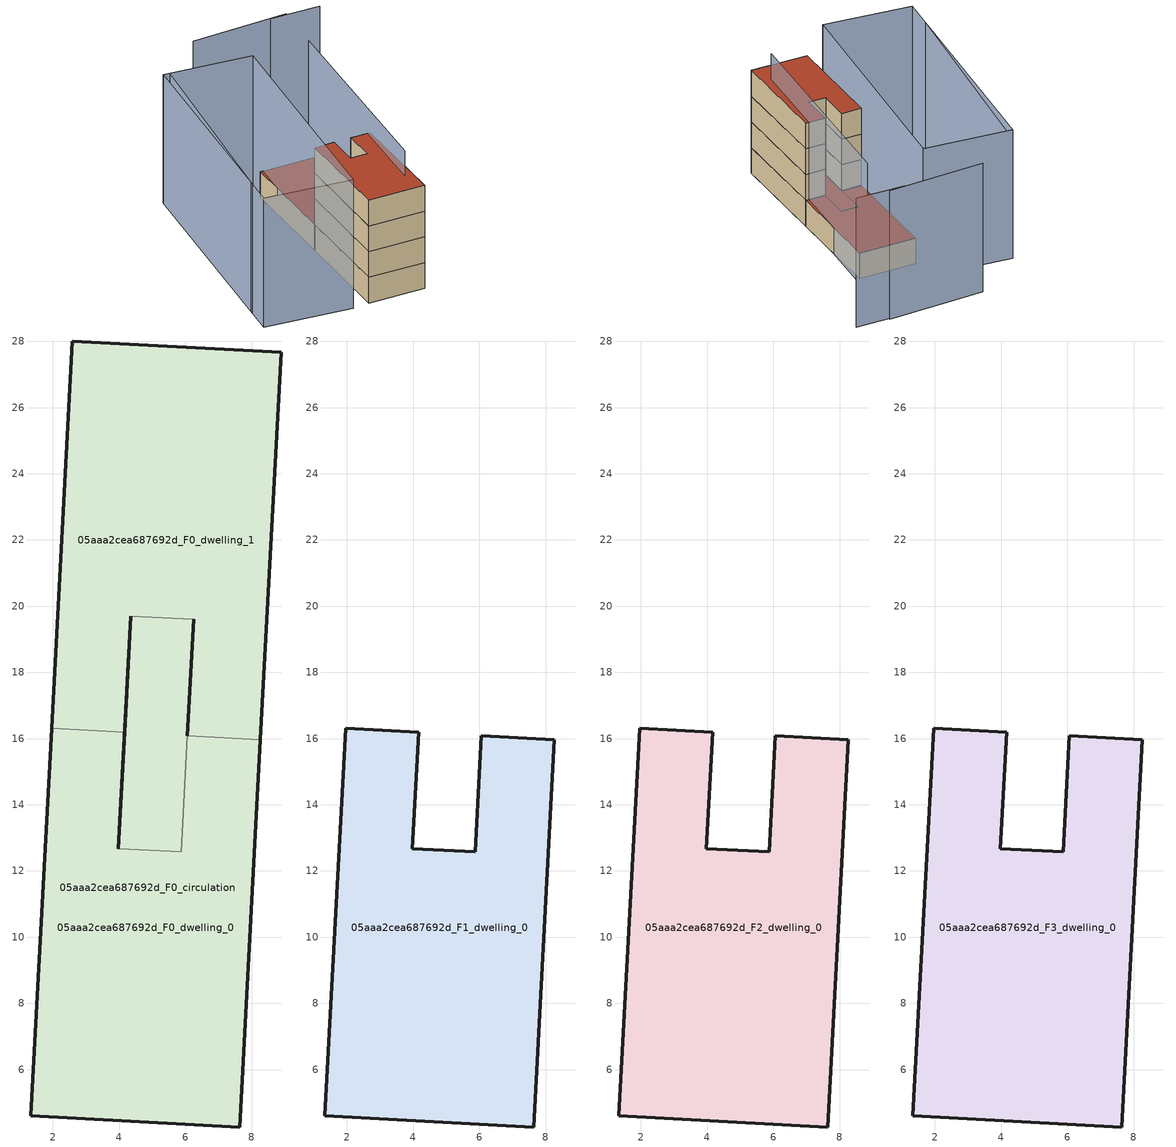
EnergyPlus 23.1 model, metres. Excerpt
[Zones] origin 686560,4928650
05aaa2cea687692d_F0_dwelling_0
 floor ground (EU_floor_Construction): 8.27,15.97 7.65,4.27 1.34,4.6 1.96,16.31 4.17,16.19 3.98,12.68 5.87,12.58 6.06,16.09 z0; 6.25,19.6 5.87,12.58 3.98,12.68 4.17,16.19 4.35,19.7 z0
 wall outside (EU_wall_Construction): 3.98,12.68 4.17,16.19 / 1.96,16.31 1.34,4.6 7.65,4.27 8.27,15.97 z0:3
 wall to 05aaa2cea687692d_F0_dwelling_1 (EU_wall_Construction): 8.27,15.97 6.06,16.09 / 4.17,16.19 1.96,16.31 z0:3
 wall to 05aaa2cea687692d_F0_circulation (EU_wall_Construction): 6.06,16.09 5.87,12.58 3.98,12.68 z0:3
 roof outside (EU_floor_Construction): 5.87,12.58 6.25,19.6 4.35,19.7 4.17,16.19 3.98,12.68 z3
05aaa2cea687692d_F0_dwelling_1
 floor ground (EU_floor_Construction): 6.25,19.6 5.87,12.58 3.98,12.68 4.17,16.19 4.35,19.7 z0; 8.89,27.67 8.27,15.97 6.06,16.09 6.25,19.6 4.35,19.7 4.17,16.19 1.96,16.31 2.58,28.01 z0
 wall outside (EU_wall_Construction): 4.17,16.19 4.35,19.7 / 6.25,19.6 6.06,16.09 / 8.27,15.97 8.89,27.67 2.58,28.01 1.96,16.31 z0:3
 wall to 05aaa2cea687692d_F0_circulation (EU_wall_Construction): 4.35,19.7 6.25,19.6 z0:3
 roof outside (EU_roof_Construction): 8.27,15.97 8.89,27.67 2.58,28.01 1.96,16.31 4.17,16.19 4.35,19.7 6.25,19.6 6.06,16.09 z3; 5.87,12.58 6.25,19.6 4.35,19.7 4.17,16.19 3.98,12.68 z3
05aaa2cea687692d_F0_circulation
 floor ground (EU_floor_Construction): 8.27,15.97 7.65,4.27 1.34,4.6 1.96,16.31 4.17,16.19 3.98,12.68 5.87,12.58 6.06,16.09 z0; 6.25,19.6 5.87,12.58 3.98,12.68 4.17,16.19 4.35,19.7 z0; 8.89,27.67 8.27,15.97 6.06,16.09 6.25,19.6 4.35,19.7 4.17,16.19 1.96,16.31 2.58,28.01 z0
 wall outside (EU_wall_Construction): 4.35,19.7 3.98,12.68 / 6.06,16.09 6.25,19.6 z0:3
 roof outside (EU_roof_Construction): 5.87,12.58 6.25,19.6 4.35,19.7 4.17,16.19 3.98,12.68 z3; 7.65,4.27 8.27,15.97 6.06,16.09 5.87,12.58 3.98,12.68 4.17,16.19 1.96,16.31 1.34,4.6 z3; 8.27,15.97 8.89,27.67 2.58,28.01 1.96,16.31 4.17,16.19 4.35,19.7 6.25,19.6 6.06,16.09 z3
05aaa2cea687692d_F1_dwelling_0
 floor to 05aaa2cea687692d_F0_dwelling_0 (EU_floor_Construction): 8.27,15.97 7.65,4.27 1.34,4.6 1.96,16.31 4.17,16.19 3.98,12.68 5.87,12.58 6.06,16.09 z3
 wall outside (EU_wall_Construction): 1.34,4.6 7.65,4.27 8.27,15.97 6.06,16.09 5.87,12.58 3.98,12.68 4.17,16.19 1.96,16.31 1.34,4.6 z3:6
05aaa2cea687692d_F2_dwelling_0
 floor to 05aaa2cea687692d_F1_dwelling_0 (EU_floor_Construction): 8.27,15.97 7.65,4.27 1.34,4.6 1.96,16.31 4.17,16.19 3.98,12.68 5.87,12.58 6.06,16.09 z6
 wall outside (EU_wall_Construction): 1.34,4.6 7.65,4.27 8.27,15.97 6.06,16.09 5.87,12.58 3.98,12.68 4.17,16.19 1.96,16.31 1.34,4.6 z6:9
05aaa2cea687692d_F3_dwelling_0
 floor to 05aaa2cea687692d_F2_dwelling_0 (EU_floor_Construction): 8.27,15.97 7.65,4.27 1.34,4.6 1.96,16.31 4.17,16.19 3.98,12.68 5.87,12.58 6.06,16.09 z9
 wall outside (EU_wall_Construction): 1.34,4.6 7.65,4.27 8.27,15.97 6.06,16.09 5.87,12.58 3.98,12.68 4.17,16.19 1.96,16.31 1.34,4.6 z9:12
 roof outside (EU_roof_Construction): 7.65,4.27 8.27,15.97 6.06,16.09 5.87,12.58 3.98,12.68 4.17,16.19 1.96,16.31 1.34,4.6 z12
shading: -5.7,31.85 -9.68,8.95 / 6.87,6.83 9.56,30.28 / 14.05,35.61 8.53,35.96 / 10.35,36.04 -0.41,36.19 / -10.1,5.95 -6.33,32.03 / -6.33,32.03 3.28,30.64 / 3.28,30.64 -0.5,4.56 / -0.5,4.56 -10.1,5.95 z0:15
[Building]
EU S2 Campaign: North Axis=0; Terrain=City; Solar Distribution=FullExterior
[Site:Location]
Bologna: Latitude=44.5; Longitude=11.25; Time Zone=1; Elevation=37
[SizingPeriod:WeatherFileDays]
AnnualSizingPeriod: Begin Month=1; Begin Day of Month=1; End Month=12; End Day of Month=31; Day of Week for Start Day=Monday; Use Weather File Daylight Saving Period=No; Use Weather File Rain and Snow Indicators=No
[MATERIAL]
EU_InternalMass_Material: Roughness=MediumRough; Thickness=0.1; Conductivity=1; Density=1800; Specific Heat=900; Thermal Absorptance=0.9; Solar Absorptance=0.7; Visible Absorptance=0.7
[MATERIAL:NOMASS] Roughness=MediumRough; Thermal Absorptance=0.9; Solar Absorptance=0.7; Visible Absorptance=0.7
Name | Thermal Resistance
EU_wall_NoMass | 0.937881
EU_roof_NoMass | 0.548572
EU_floor_NoMass | 0.71348
[CONSTRUCTION]
EU_wall_Construction: EU_wall_NoMass
EU_roof_Construction: EU_roof_NoMass
EU_floor_Construction: EU_floor_NoMass
EU_InternalMass_Construction: EU_InternalMass_Material
[ZONE] Type=1; Multiplier=1; Ceiling Height=autocalculate; Floor Area=autocalculate; Part of Total Floor Area=Yes
Name | Volume
05aaa2cea687692d_F0_dwelling_0 | 242.114
05aaa2cea687692d_F1_dwelling_0; 05aaa2cea687692d_F2_dwelling_0; 05aaa2cea687692d_F3_dwelling_0 | 202.132
05aaa2cea687692d_F0_dwelling_1 | 242.113
05aaa2cea687692d_F0_circulation | 444.245
[INTERNALMASS] Construction=EU_InternalMass_Construction
Name | Zone or ZoneList | Surface Area
05aaa2cea687692d_F0_dwelling_0_EU_InternalMass | 05aaa2cea687692d_F0_dwelling_0 | 67.3769
05aaa2cea687692d_F0_dwelling_1_EU_InternalMass | 05aaa2cea687692d_F0_dwelling_1 | 67.3769
05aaa2cea687692d_F1_dwelling_0_EU_InternalMass | 05aaa2cea687692d_F1_dwelling_0 | 148.459
05aaa2cea687692d_F2_dwelling_0_EU_InternalMass | 05aaa2cea687692d_F2_dwelling_0 | 148.459
05aaa2cea687692d_F3_dwelling_0_EU_InternalMass | 05aaa2cea687692d_F3_dwelling_0 | 148.459
[OTHEREQUIPMENT] Fuel Type=Electricity; Design Level Calculation Method=Watts/Area; Power per Zone Floor Area=1; Fraction Latent=0; Fraction Radiant=0; Fraction Lost=0; Carbon Dioxide Generation Rate=0; EndUse Subcategory=EU_Step8_InternalGains
Name | Zone or ZoneList or Space or SpaceList | Schedule
EU_Step8_InternalGain_05aaa2cea687692d_F0_dwelling_0_f000 | 05aaa2cea687692d_F0_dwelling_0 | EU_Step8_GainSchedule_05aaa2cea687692d_F0_dwelling_0_f000
EU_Step8_InternalGain_05aaa2cea687692d_F0_dwelling_1_f000 | 05aaa2cea687692d_F0_dwelling_1 | EU_Step8_GainSchedule_05aaa2cea687692d_F0_dwelling_1_f000
EU_Step8_InternalGain_05aaa2cea687692d_F1_dwelling_0_f000 | 05aaa2cea687692d_F1_dwelling_0 | EU_Step8_GainSchedule_05aaa2cea687692d_F1_dwelling_0_f000
EU_Step8_InternalGain_05aaa2cea687692d_F2_dwelling_0_f000 | 05aaa2cea687692d_F2_dwelling_0 | EU_Step8_GainSchedule_05aaa2cea687692d_F2_dwelling_0_f000
EU_Step8_InternalGain_05aaa2cea687692d_F3_dwelling_0_f000 | 05aaa2cea687692d_F3_dwelling_0 | EU_Step8_GainSchedule_05aaa2cea687692d_F3_dwelling_0_f000
[ZONEINFILTRATION:DESIGNFLOWRATE]
EU_Circulation_Infiltration_05aaa2cea687692d_F0_circulation: Zone or ZoneList or Space or SpaceList=05aaa2cea687692d_F0_circulation; Schedule=EU_AlwaysOn; Design Flow Rate Calculation Method=Flow/Area; Flow Rate per Floor Area=0.0005; Constant Term Coefficient=1; Temperature Term Coefficient=0; Velocity Term Coefficient=0; Velocity Squared Term Coefficient=0
[ZONEVENTILATION:DESIGNFLOWRATE] Schedule=EU_AlwaysOn; Design Flow Rate Calculation Method=AirChanges/Hour; Air Changes per Hour=0.687892; Ventilation Type=Natural; Fan Pressure Rise=0; Fan Total Efficiency=1; Constant Term Coefficient=1; Temperature Term Coefficient=0; Velocity Term Coefficient=0; Velocity Squared Term Coefficient=0; Minimum Indoor Temperature=-100; Maximum Indoor Temperature=100; Delta Temperature=-100; Minimum Outdoor Temperature=-100; Maximum Outdoor Temperature=100; Maximum Wind Speed=40
Name | Zone or ZoneList or Space or SpaceList
EU_ConstantAir_05aaa2cea687692d_F0_dwelling_0 | 05aaa2cea687692d_F0_dwelling_0
EU_ConstantAir_05aaa2cea687692d_F0_dwelling_1 | 05aaa2cea687692d_F0_dwelling_1
EU_ConstantAir_05aaa2cea687692d_F1_dwelling_0 | 05aaa2cea687692d_F1_dwelling_0
EU_ConstantAir_05aaa2cea687692d_F2_dwelling_0 | 05aaa2cea687692d_F2_dwelling_0
EU_ConstantAir_05aaa2cea687692d_F3_dwelling_0 | 05aaa2cea687692d_F3_dwelling_0
[HVACTEMPLATE:THERMOSTAT] Constant Heating Setpoint=20; Constant Cooling Setpoint=50
EU_HeatOnly_05aaa2cea687692d_F0_dwelling_0; EU_HeatOnly_05aaa2cea687692d_F0_dwelling_1; EU_HeatOnly_05aaa2cea687692d_F1_dwelling_0; EU_HeatOnly_05aaa2cea687692d_F2_dwelling_0; EU_HeatOnly_05aaa2cea687692d_F3_dwelling_0
[HVACTEMPLATE:ZONE:IDEALLOADSAIRSYSTEM] System Availability Schedule=EU_AlwaysOn; Maximum Heating Supply Air Temperature=50; Minimum Cooling Supply Air Temperature=13; Maximum Heating Supply Air Humidity Ratio=0.0156; Minimum Cooling Supply Air Humidity Ratio=0.0077; Heating Limit=NoLimit; Cooling Limit=NoLimit; Heating Availability Schedule=EU_AlwaysOn; Cooling Availability Schedule=EU_CoolingOff; Dehumidification Control Type=ConstantSensibleHeatRatio; Cooling Sensible Heat Ratio=0.7; Dehumidification Setpoint=60; Humidification Control Type=None; Humidification Setpoint=30; Outdoor Air Method=None; Outdoor Air Flow Rate per Person=0.00944; Outdoor Air Flow Rate per Zone Floor Area=0; Outdoor Air Flow Rate per Zone=0; Demand Controlled Ventilation Type=None; Outdoor Air Economizer Type=NoEconomizer; Heat Recovery Type=None; Sensible Heat Recovery Effectiveness=0.7; Latent Heat Recovery Effectiveness=0.65
Name | Template Thermostat
05aaa2cea687692d_F0_dwelling_0 | EU_HeatOnly_05aaa2cea687692d_F0_dwelling_0
05aaa2cea687692d_F0_dwelling_1 | EU_HeatOnly_05aaa2cea687692d_F0_dwelling_1
05aaa2cea687692d_F1_dwelling_0 | EU_HeatOnly_05aaa2cea687692d_F1_dwelling_0
05aaa2cea687692d_F2_dwelling_0 | EU_HeatOnly_05aaa2cea687692d_F2_dwelling_0
05aaa2cea687692d_F3_dwelling_0 | EU_HeatOnly_05aaa2cea687692d_F3_dwelling_0
[SIZING:ZONE] Zone Cooling Design Supply Air Temperature Input Method=SupplyAirTemperature; Zone Cooling Design Supply Air Temperature=13; Zone Heating Design Supply Air Temperature Input Method=SupplyAirTemperature; Zone Heating Design Supply Air Temperature=50; Zone Cooling Design Supply Air Humidity Ratio=0.008; Zone Heating Design Supply Air Humidity Ratio=0.008; Cooling Design Air Flow Method=DesignDay; Cooling Design Air Flow Rate=0; Cooling Minimum Air Flow per Zone Floor Area=0.000762; Cooling Minimum Air Flow=0; Cooling Minimum Air Flow Fraction=0.2; Heating Design Air Flow Method=DesignDay; Heating Design Air Flow Rate=0; Heating Maximum Air Flow per Zone Floor Area=0.002032; Heating Maximum Air Flow=0.141576; Heating Maximum Air Flow Fraction=0.3; Account for Dedicated Outdoor Air System=No; Dedicated Outdoor Air System Control Strategy=NeutralSupplyAir; Dedicated Outdoor Air Low Setpoint Temperature for Design=autosize; Dedicated Outdoor Air High Setpoint Temperature for Design=autosize; Zone Load Sizing Method=Sensible Load Only No Latent Load; Zone Latent Cooling Design Supply Air Humidity Ratio Input Method=HumidityRatioDifference; Zone Cooling Design Supply Air Humidity Ratio Difference=0.005; Zone Latent Heating Design Supply Air Humidity Ratio Input Method=HumidityRatioDifference; Zone Humidification Design Supply Air Humidity Ratio Difference=0.005
05aaa2cea687692d_F0_dwelling_0; 05aaa2cea687692d_F0_dwelling_1; 05aaa2cea687692d_F1_dwelling_0; 05aaa2cea687692d_F2_dwelling_0; 05aaa2cea687692d_F3_dwelling_0
[SCHEDULE:CONSTANT]
Name | Hourly Value
EU_AlwaysOn | 1
EU_CoolingOff | 0
[SCHEDULE:FILE] Column Number=1; Rows to Skip at Top=0; Number of Hours of Data=8760; Column Separator=Comma; Interpolate to Timestep=No; Minutes per Item=60; Adjust Schedule for Daylight Savings=Yes
Name | File
EU_Step8_GainSchedule_05aaa2cea687692d_F0_dwelling_0_f000 | ../../schedules/05aaa2cea687692d/05aaa2cea687692d_F0_dwelling_0_f000_gain.csv
EU_Step8_GainSchedule_05aaa2cea687692d_F0_dwelling_1_f000 | ../../schedules/05aaa2cea687692d/05aaa2cea687692d_F0_dwelling_1_f000_gain.csv
EU_Step8_GainSchedule_05aaa2cea687692d_F1_dwelling_0_f000 | ../../schedules/05aaa2cea687692d/05aaa2cea687692d_F1_dwelling_0_f000_gain.csv
EU_Step8_GainSchedule_05aaa2cea687692d_F2_dwelling_0_f000 | ../../schedules/05aaa2cea687692d/05aaa2cea687692d_F2_dwelling_0_f000_gain.csv
EU_Step8_GainSchedule_05aaa2cea687692d_F3_dwelling_0_f000 | ../../schedules/05aaa2cea687692d/05aaa2cea687692d_F3_dwelling_0_f000_gain.csv
